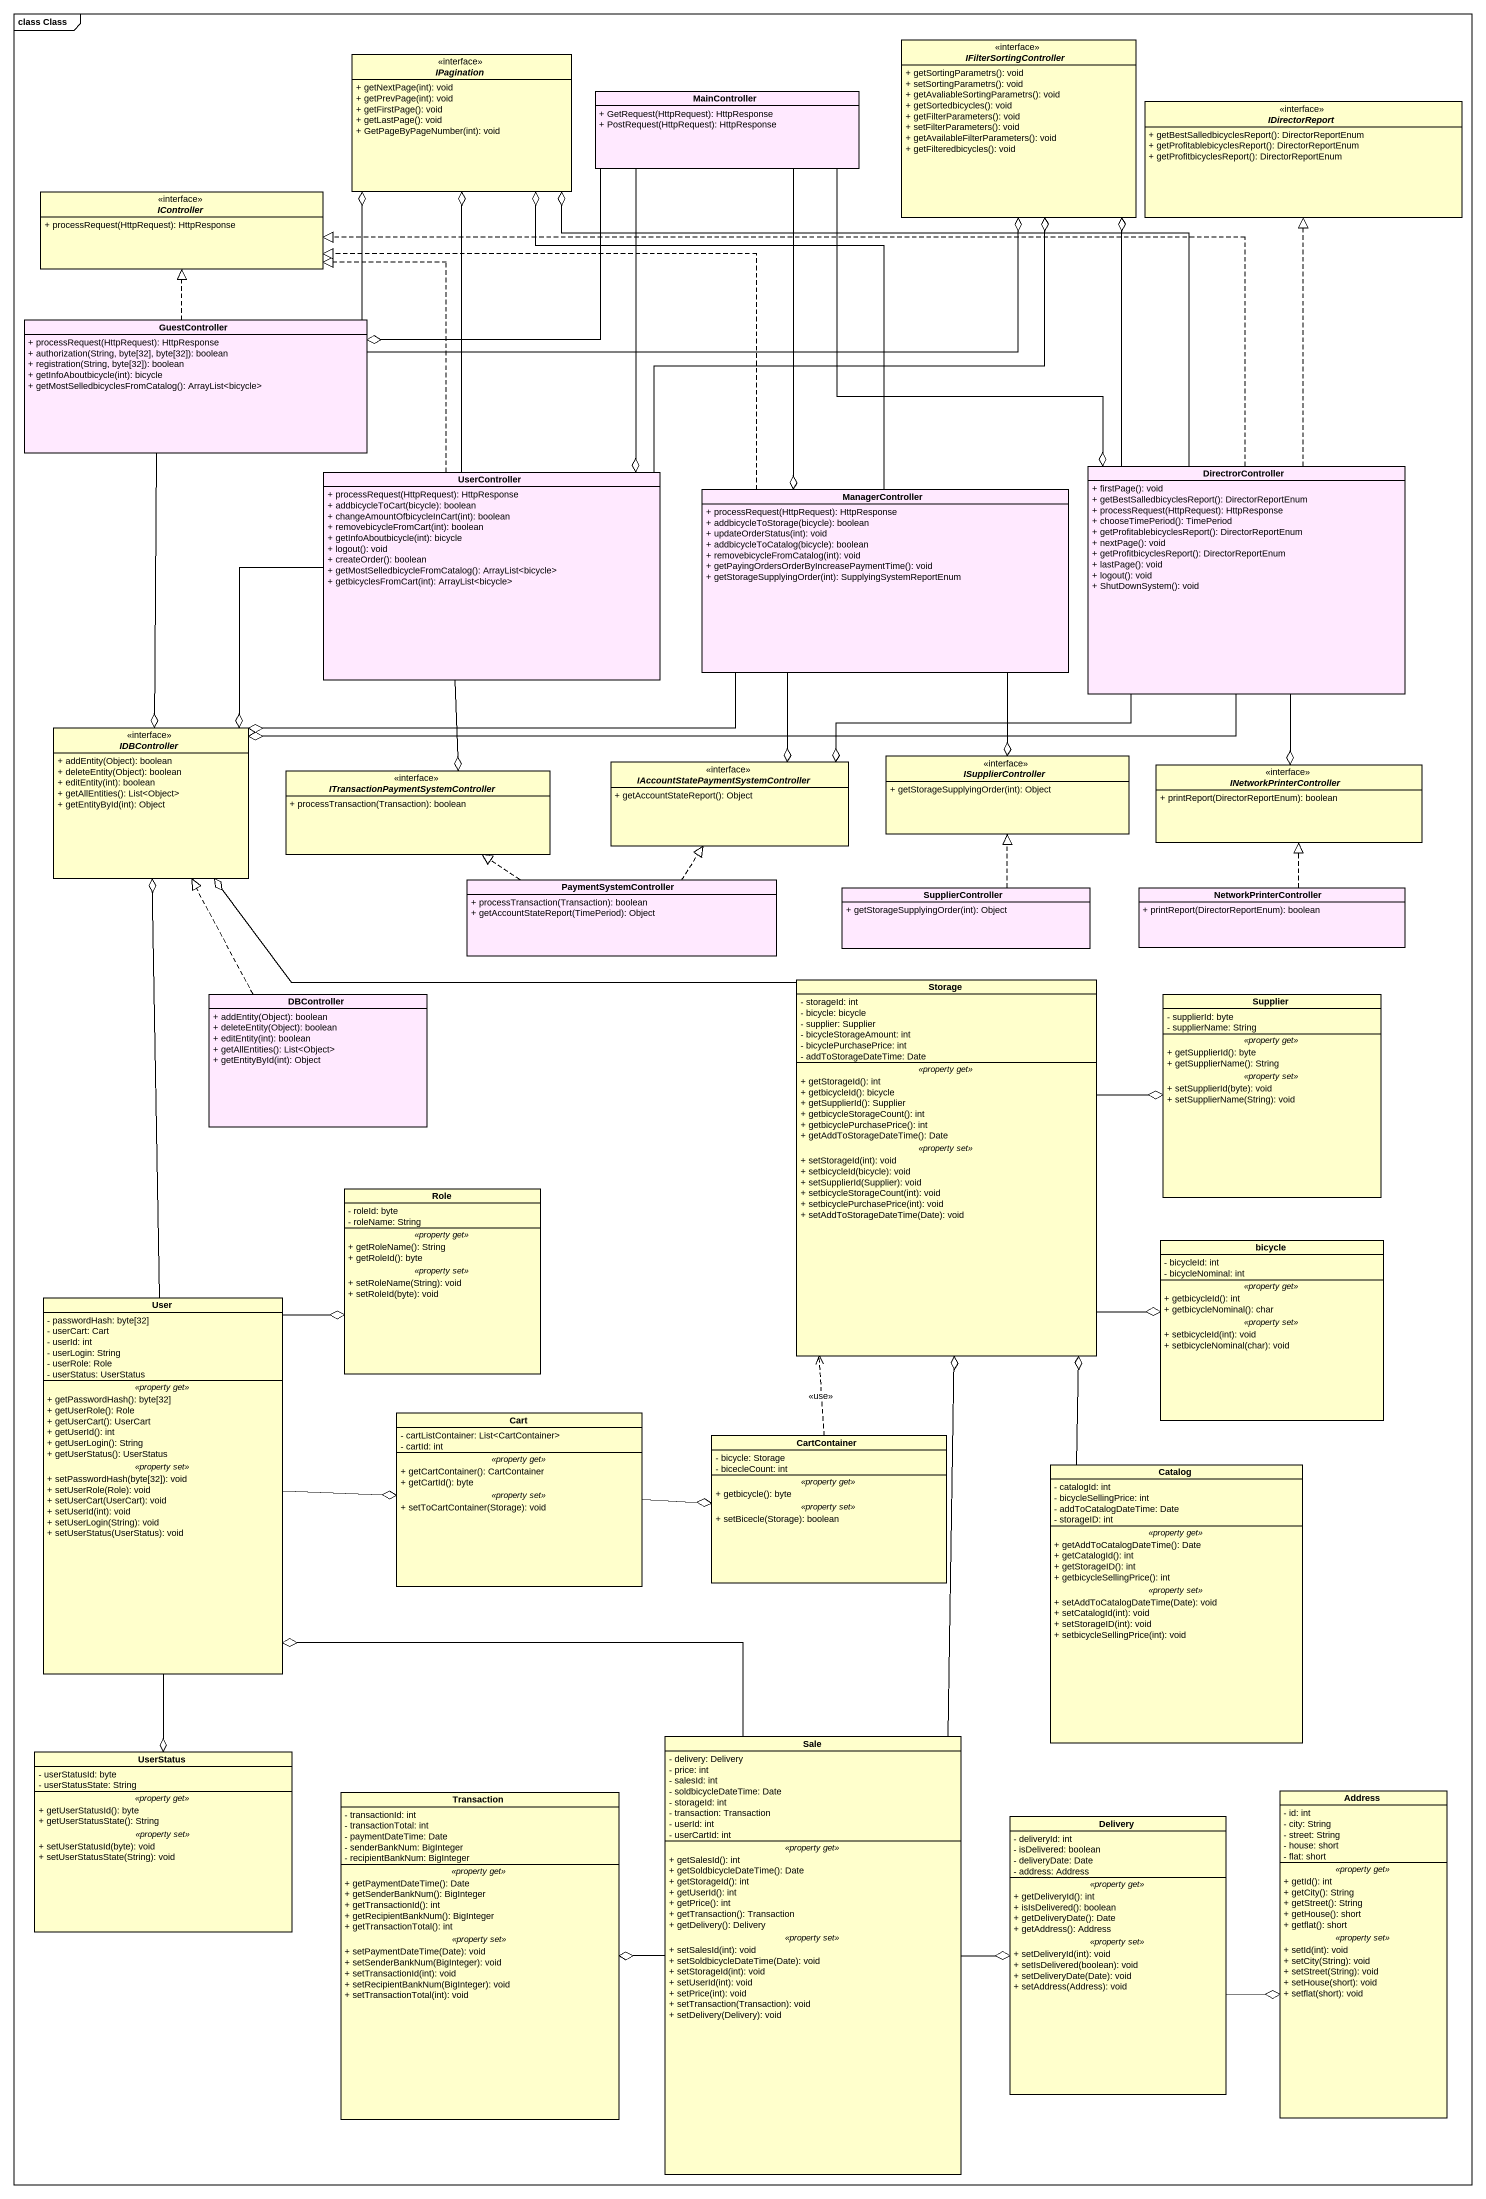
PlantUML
@startuml
mainframe class Class
hide circle
hide empty members
skinparam classAttributeIconSize 0
interface IPagination {
  + getNextPage(int): void
  + getPrevPage(int): void
  + getFirstPage(): void
  + getLastPage(): void
  + GetPageByPageNumber(int): void
}
interface IFilterSortingController {
  + getSortingParametrs(): void
  + setSortingParametrs(): void
  + getAvaliableSortingParametrs(): void
  + getSortedbicycles(): void
  + getFilterParameters(): void
  + setFilterParameters(): void
  + getAvailableFilterParameters(): void
  + getFilteredbicycles(): void
}
class MainController #FFE9FF {
  + GetRequest(HttpRequest): HttpResponse
  + PostRequest(HttpRequest): HttpResponse
}
interface IDirectorReport {
  + getBestSalledbicyclesReport(): DirectorReportEnum
  + getProfitablebicyclesReport(): DirectorReportEnum
  + getProfitbicyclesReport(): DirectorReportEnum
}
interface IController {
  + processRequest(HttpRequest): HttpResponse
}
class GuestController #FFE9FF {
  + processRequest(HttpRequest): HttpResponse
  + authorization(String, byte[32], byte[32]): boolean
  + registration(String, byte[32]): boolean
  + getInfoAboutbicycle(int): bicycle
  + getMostSelledbicyclesFromCatalog(): ArrayList<bicycle>
}
class UserController #FFE9FF {
  + processRequest(HttpRequest): HttpResponse
  + addbicycleToCart(bicycle): boolean
  + changeAmountOfbicycleInCart(int): boolean
  + removebicycleFromCart(int): boolean
  + getInfoAboutbicycle(int): bicycle
  + logout(): void
  + createOrder(): boolean
  + getMostSelledbicycleFromCatalog(): ArrayList<bicycle>
  + getbicyclesFromCart(int): ArrayList<bicycle>
}
class DirectrorController #FFE9FF {
  + firstPage(): void
  + getBestSalledbicyclesReport(): DirectorReportEnum
  + processRequest(HttpRequest): HttpResponse
  + chooseTimePeriod(): TimePeriod
  + getProfitablebicyclesReport(): DirectorReportEnum
  + nextPage(): void
  + getProfitbicyclesReport(): DirectorReportEnum
  + lastPage(): void
  + logout(): void
  + ShutDownSystem(): void
}
class ManagerController #FFE9FF {
  + processRequest(HttpRequest): HttpResponse
  + addbicycleToStorage(bicycle): boolean
  + updateOrderStatus(int): void
  + addbicycleToCatalog(bicycle): boolean
  + removebicycleFromCatalog(int): void
  + getPayingOrdersOrderByIncreasePaymentTime(): void
  + getStorageSupplyingOrder(int): SupplyingSystemReportEnum
}
interface IDBController {
  + addEntity(Object): boolean
  + deleteEntity(Object): boolean
  + editEntity(int): boolean
  + getAllEntities(): List<Object>
  + getEntityById(int): Object
}
interface "ITransactionPaymentSystemController" as ITransactionPaymentSystemCon {
  + processTransaction(Transaction): boolean
}
interface "IAccountStatePaymentSystemController" as IAccountStatePaymentSystemCo {
  + getAccountStateReport(): Object
}
interface ISupplierController {
  + getStorageSupplyingOrder(int): Object
}
interface INetworkPrinterController {
  + printReport(DirectorReportEnum): boolean
}
class PaymentSystemController #FFE9FF {
  + processTransaction(Transaction): boolean
  + getAccountStateReport(TimePeriod): Object
}
class SupplierController #FFE9FF {
  + getStorageSupplyingOrder(int): Object
}
class NetworkPrinterController #FFE9FF {
  + printReport(DirectorReportEnum): boolean
}
class "Storage" as Storage_ {
  - storageId: int
  - bicycle: bicycle
  - supplier: Supplier
  - bicycleStorageAmount: int
  - bicyclePurchasePrice: int
  - addToStorageDateTime: Date
  .. <<property get>> ..
  + getStorageId(): int
  + getbicycleId(): bicycle
  + getSupplierId(): Supplier
  + getbicycleStorageCount(): int
  + getbicyclePurchasePrice(): int
  + getAddToStorageDateTime(): Date
  .. <<property set>> ..
  + setStorageId(int): void
  + setbicycleId(bicycle): void
  + setSupplierId(Supplier): void
  + setbicycleStorageCount(int): void
  + setbicyclePurchasePrice(int): void
  + setAddToStorageDateTime(Date): void
}
class DBController #FFE9FF {
  + addEntity(Object): boolean
  + deleteEntity(Object): boolean
  + editEntity(int): boolean
  + getAllEntities(): List<Object>
  + getEntityById(int): Object
}
class Supplier {
  - supplierId: byte
  - supplierName: String
  .. <<property get>> ..
  + getSupplierId(): byte
  + getSupplierName(): String
  .. <<property set>> ..
  + setSupplierId(byte): void
  + setSupplierName(String): void
}
class Role {
  - roleId: byte
  - roleName: String
  .. <<property get>> ..
  + getRoleName(): String
  + getRoleId(): byte
  .. <<property set>> ..
  + setRoleName(String): void
  + setRoleId(byte): void
}
class bicycle {
  - bicycleId: int
  - bicycleNominal: int
  .. <<property get>> ..
  + getbicycleId(): int
  + getbicycleNominal(): char
  .. <<property set>> ..
  + setbicycleId(int): void
  + setbicycleNominal(char): void
}
class User {
  - passwordHash: byte[32]
  - userCart: Cart
  - userId: int
  - userLogin: String
  - userRole: Role
  - userStatus: UserStatus
  .. <<property get>> ..
  + getPasswordHash(): byte[32]
  + getUserRole(): Role
  + getUserCart(): UserCart
  + getUserId(): int
  + getUserLogin(): String
  + getUserStatus(): UserStatus
  .. <<property set>> ..
  + setPasswordHash(byte[32]): void
  + setUserRole(Role): void
  + setUserCart(UserCart): void
  + setUserId(int): void
  + setUserLogin(String): void
  + setUserStatus(UserStatus): void
}
class Cart {
  - cartListContainer: List<CartContainer>
  - cartId: int
  .. <<property get>> ..
  + getCartContainer(): CartContainer
  + getCartId(): byte
  .. <<property set>> ..
  + setToCartContainer(Storage): void
}
class CartContainer {
  - bicycle: Storage
  - bicecleCount: int
  .. <<property get>> ..
  + getbicycle(): byte
  .. <<property set>> ..
  + setBicecle(Storage): boolean
}
class Catalog {
  - catalogId: int
  - bicycleSellingPrice: int
  - addToCatalogDateTime: Date
  - storageID: int
  .. <<property get>> ..
  + getAddToCatalogDateTime(): Date
  + getCatalogId(): int
  + getStorageID(): int
  + getbicycleSellingPrice(): int
  .. <<property set>> ..
  + setAddToCatalogDateTime(Date): void
  + setCatalogId(int): void
  + setStorageID(int): void
  + setbicycleSellingPrice(int): void
}
class UserStatus {
  - userStatusId: byte
  - userStatusState: String
  .. <<property get>> ..
  + getUserStatusId(): byte
  + getUserStatusState(): String
  .. <<property set>> ..
  + setUserStatusId(byte): void
  + setUserStatusState(String): void
}
class Sale {
  - delivery: Delivery
  - price: int
  - salesId: int
  - soldbicycleDateTime: Date
  - storageId: int
  - transaction: Transaction
  - userId: int
  - userCartId: int
  .. <<property get>> ..
  + getSalesId(): int
  + getSoldbicycleDateTime(): Date
  + getStorageId(): int
  + getUserId(): int
  + getPrice(): int
  + getTransaction(): Transaction
  + getDelivery(): Delivery
  .. <<property set>> ..
  + setSalesId(int): void
  + setSoldbicycleDateTime(Date): void
  + setStorageId(int): void
  + setUserId(int): void
  + setPrice(int): void
  + setTransaction(Transaction): void
  + setDelivery(Delivery): void
}
class Transaction {
  - transactionId: int
  - transactionTotal: int
  - paymentDateTime: Date
  - senderBankNum: BigInteger
  - recipientBankNum: BigInteger
  .. <<property get>> ..
  + getPaymentDateTime(): Date
  + getSenderBankNum(): BigInteger
  + getTransactionId(): int
  + getRecipientBankNum(): BigInteger
  + getTransactionTotal(): int
  .. <<property set>> ..
  + setPaymentDateTime(Date): void
  + setSenderBankNum(BigInteger): void
  + setTransactionId(int): void
  + setRecipientBankNum(BigInteger): void
  + setTransactionTotal(int): void
}
class Address {
  - id: int
  - city: String
  - street: String
  - house: short
  - flat: short
  .. <<property get>> ..
  + getId(): int
  + getCity(): String
  + getStreet(): String
  + getHouse(): short
  + getflat(): short
  .. <<property set>> ..
  + setId(int): void
  + setCity(String): void
  + setStreet(String): void
  + setHouse(short): void
  + setflat(short): void
}
class Delivery {
  - deliveryId: int
  - isDelivered: boolean
  - deliveryDate: Date
  - address: Address
  .. <<property get>> ..
  + getDeliveryId(): int
  + isIsDelivered(): boolean
  + getDeliveryDate(): Date
  + getAddress(): Address
  .. <<property set>> ..
  + setDeliveryId(int): void
  + setIsDelivered(boolean): void
  + setDeliveryDate(Date): void
  + setAddress(Address): void
}
MainController -left-o GuestController
MainController --o UserController
MainController --o DirectrorController
MainController --o ManagerController
GuestController -up-o IPagination
GuestController -right-o IFilterSortingController
GuestController .up.|> IController
GuestController --o IDBController
UserController -up-o IPagination
UserController -up-o IFilterSortingController
UserController .up.|> IController
UserController --o IDBController
UserController --o ITransactionPaymentSystemCon
DirectrorController -left-o IPagination
DirectrorController -up-o IFilterSortingController
DirectrorController .up.|> IDirectorReport
DirectrorController .left.|> IController
DirectrorController -left-o IDBController
DirectrorController -left-o IAccountStatePaymentSystemCo
DirectrorController --o INetworkPrinterController
ManagerController -up-o IPagination
ManagerController .left.|> IController
ManagerController -left-o IDBController
ManagerController --o IAccountStatePaymentSystemCo
ManagerController --o ISupplierController
PaymentSystemController .left.|> ITransactionPaymentSystemCon
PaymentSystemController .up.|> IAccountStatePaymentSystemCo
SupplierController .up.|> ISupplierController
NetworkPrinterController .up.|> INetworkPrinterController
Storage_ -left-o IDBController
Storage_ -right-o Supplier
Storage_ -right-o bicycle
DBController .up.|> IDBController
User -up-o IDBController
User -up-o Role
User -right-o Cart
User --o UserStatus
Cart -right-o CartContainer
CartContainer .up.> Storage_ : <<use>>
Catalog -up-o Storage_
Sale -up-o Storage_
Sale -up-o User
Sale -left-o Transaction
Sale -right-o Delivery
Delivery -right-o Address
@enduml
